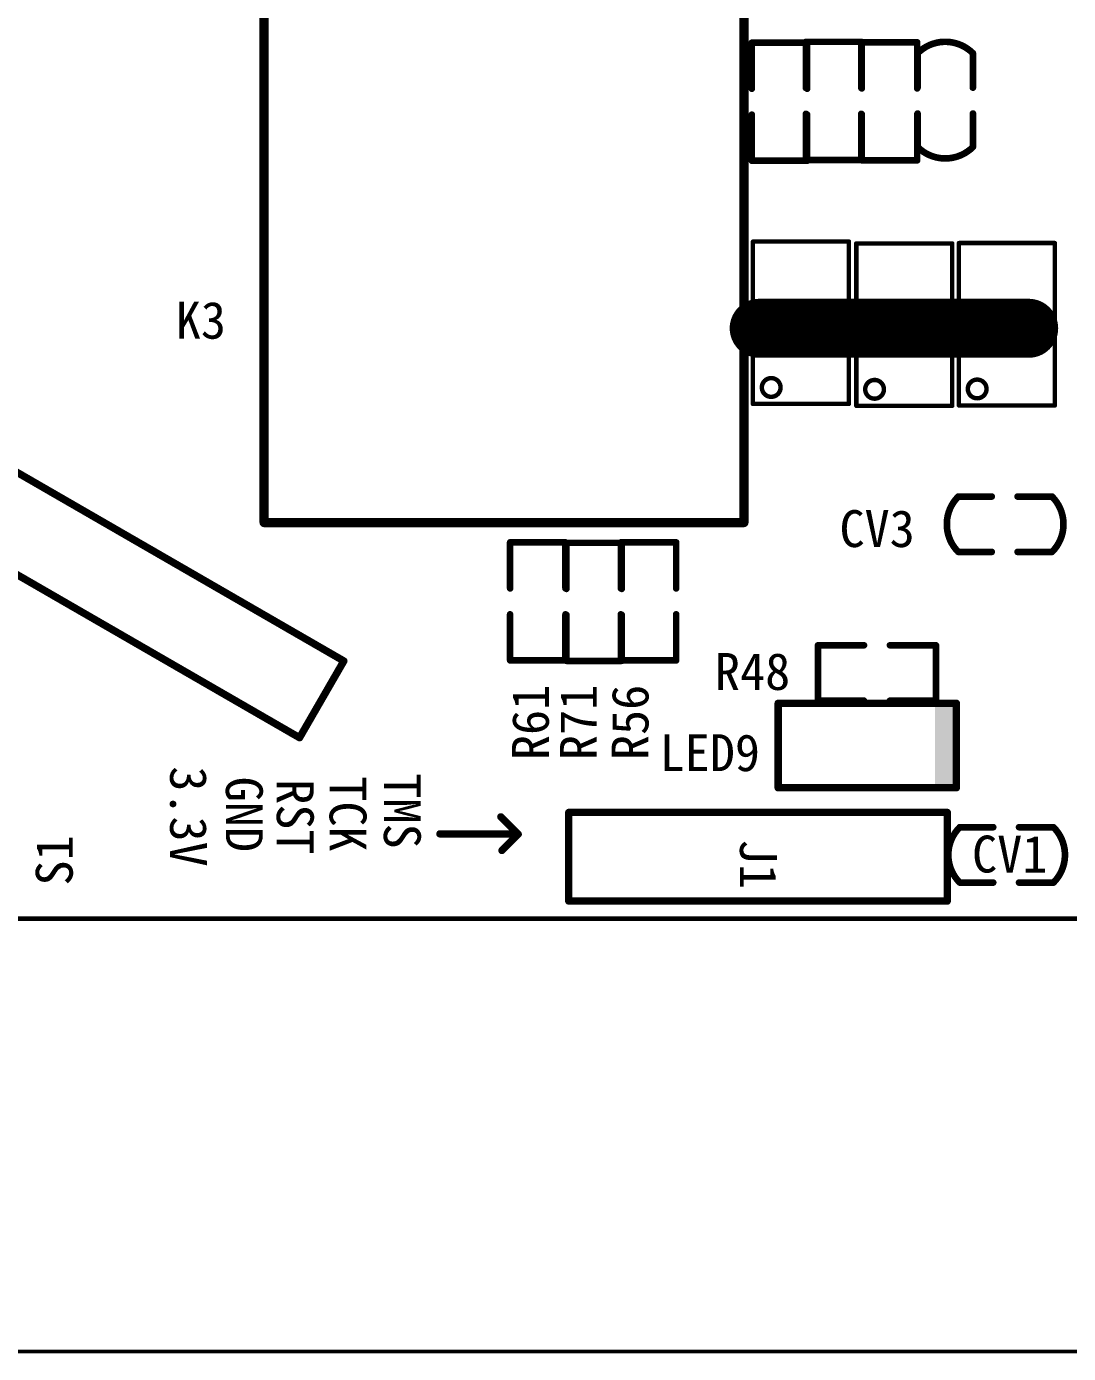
# Model space of a CAD drawing. Extents: x 741 to 1239, y 424 to 620.
# Drawn here: x 912.71 to 940.94, y 527.34 to 563.29 of the extents above; entities that cross this region are included whole.
import ezdxf

# ---------------------------------------------------------------- set-up
doc = ezdxf.new("R2010")
doc.units = 0
doc.header["$MEASUREMENT"] = 0
doc.layers.get('0').update_dxf_attribs({"linetype": 'CONTINUOUS'})
doc.layers.add('BOTTOMOVERLAY', color=7, linetype='CONTINUOUS')
doc.layers.add('KEEPOUTLAYER', color=6, linetype='CONTINUOUS')
doc.styles.get("Standard").update_dxf_attribs({"font": 'SimSun.ttf'})

# ---------------------------------------------------------------- blocks, each defined once
blk = doc.blocks.new('SSOP_EL3H7_B_32')
at = {"layer": 'BOTTOMOVERLAY', "const_width": 0.12}
for points in [[(-2.2, 1.3), (2.2, 1.3)], [(-2.2, 1.3), (-2.2, -1.3)], [(2.2, 1.3), (2.2, -1.3)], [(-2.2, -1.3), (2.2, -1.3)]]:
    blk.add_lwpolyline(points, dxfattribs=at)
at = {"layer": 'BOTTOMOVERLAY'}
for points, const_width in [([(-2.23, 1.3, 1), (-2.17, 1.3, 1)], 0.0599), ([(-2.23, 1.3, 1), (-2.17, 1.3, 1)], 0.0599), ([(2.17, 1.3, 1), (2.23, 1.3, 1)], 0.0599), ([(2.17, 1.3, 1), (2.23, 1.3, 1)], 0.0599), ([(-1.5, -0.805, 1), (-2.007, -0.805, 1)], 0.12), ([(-2.037, -0.805, 1), (-1.977, -0.805, 1)], 0.0599), ([(-1.53, -0.805, 1), (-1.47, -0.805, 1)], 0.0599), ([(-2.23, -1.3, 1), (-2.17, -1.3, 1)], 0.0599), ([(-2.23, -1.3, 1), (-2.17, -1.3, 1)], 0.0599), ([(2.17, -1.3, 1), (2.23, -1.3, 1)], 0.0599), ([(2.17, -1.3, 1), (2.23, -1.3, 1)], 0.0599)]:
    blk.add_lwpolyline(points, format="xyb", close=True, dxfattribs=dict(at, const_width=const_width))
blk = doc.blocks.new('SSOP_EL3H7_B_34')
at = {"layer": 'BOTTOMOVERLAY', "const_width": 0.12}
for points in [[(-2.2, 1.3), (2.2, 1.3)], [(-2.2, 1.3), (-2.2, -1.3)], [(2.2, 1.3), (2.2, -1.3)], [(-2.2, -1.3), (2.2, -1.3)]]:
    blk.add_lwpolyline(points, dxfattribs=at)
at = {"layer": 'BOTTOMOVERLAY'}
for points, const_width in [([(-2.23, 1.3, 1), (-2.17, 1.3, 1)], 0.0599), ([(-2.23, 1.3, 1), (-2.17, 1.3, 1)], 0.0599), ([(2.17, 1.3, 1), (2.23, 1.3, 1)], 0.0599), ([(2.17, 1.3, 1), (2.23, 1.3, 1)], 0.0599), ([(-1.5, -0.805, 1), (-2.007, -0.805, 1)], 0.12), ([(-2.037, -0.805, 1), (-1.977, -0.805, 1)], 0.0599), ([(-1.53, -0.805, 1), (-1.47, -0.805, 1)], 0.0599), ([(-2.23, -1.3, 1), (-2.17, -1.3, 1)], 0.0599), ([(-2.23, -1.3, 1), (-2.17, -1.3, 1)], 0.0599), ([(2.17, -1.3, 1), (2.23, -1.3, 1)], 0.0599), ([(2.17, -1.3, 1), (2.23, -1.3, 1)], 0.0599)]:
    blk.add_lwpolyline(points, format="xyb", close=True, dxfattribs=dict(at, const_width=const_width))
blk = doc.blocks.new('SSOP_EL3H7_B_36')
at = {"layer": 'BOTTOMOVERLAY', "const_width": 0.12}
for points in [[(-2.2, 1.3), (2.2, 1.3)], [(-2.2, 1.3), (-2.2, -1.3)], [(2.2, 1.3), (2.2, -1.3)], [(-2.2, -1.3), (2.2, -1.3)]]:
    blk.add_lwpolyline(points, dxfattribs=at)
at = {"layer": 'BOTTOMOVERLAY'}
for points, const_width in [([(-2.23, 1.3, 1), (-2.17, 1.3, 1)], 0.0599), ([(-2.23, 1.3, 1), (-2.17, 1.3, 1)], 0.0599), ([(2.17, 1.3, 1), (2.23, 1.3, 1)], 0.0599), ([(2.17, 1.3, 1), (2.23, 1.3, 1)], 0.0599), ([(-1.5, -0.805, 1), (-2.007, -0.805, 1)], 0.12), ([(-2.037, -0.805, 1), (-1.977, -0.805, 1)], 0.0599), ([(-1.53, -0.805, 1), (-1.47, -0.805, 1)], 0.0599), ([(-2.23, -1.3, 1), (-2.17, -1.3, 1)], 0.0599), ([(-2.23, -1.3, 1), (-2.17, -1.3, 1)], 0.0599), ([(2.17, -1.3, 1), (2.23, -1.3, 1)], 0.0599), ([(2.17, -1.3, 1), (2.23, -1.3, 1)], 0.0599)]:
    blk.add_lwpolyline(points, format="xyb", close=True, dxfattribs=dict(at, const_width=const_width))
blk = doc.blocks.new('0603_B_63')
at = {"layer": 'BOTTOMOVERLAY', "const_width": 0.178}
for points in [[(-1.613, 0.766), (-0.363, 0.766)], [(-1.613, -0.734), (-1.613, 0.766)], [(0.337, 0.766), (1.587, 0.766)], [(1.587, -0.734), (1.587, 0.766)], [(-1.613, -0.734), (-0.363, -0.734)], [(0.337, -0.734), (1.587, -0.734)]]:
    blk.add_lwpolyline(points, dxfattribs=at)
at = {"layer": 'BOTTOMOVERLAY', "const_width": 0.0889}
for points in [[(-1.657, 0.766, 1), (-1.568, 0.766, 1)], [(-1.657, 0.766, 1), (-1.568, 0.766, 1)], [(-0.407, 0.766, 1), (-0.318, 0.766, 1)], [(0.293, 0.766, 1), (0.382, 0.766, 1)], [(1.543, 0.766, 1), (1.632, 0.766, 1)], [(1.543, 0.766, 1), (1.632, 0.766, 1)], [(-1.657, -0.734, 1), (-1.568, -0.734, 1)], [(-1.657, -0.734, 1), (-1.568, -0.734, 1)], [(-0.407, -0.734, 1), (-0.318, -0.734, 1)], [(0.293, -0.734, 1), (0.382, -0.734, 1)], [(1.543, -0.734, 1), (1.632, -0.734, 1)], [(1.543, -0.734, 1), (1.632, -0.734, 1)]]:
    blk.add_lwpolyline(points, format="xyb", close=True, dxfattribs=at)
blk = doc.blocks.new('0603_B_64')
at = {"layer": 'BOTTOMOVERLAY', "const_width": 0.178}
for points in [[(-1.613, 0.766), (-0.363, 0.766)], [(-1.613, -0.734), (-1.613, 0.766)], [(0.337, 0.766), (1.587, 0.766)], [(1.587, -0.734), (1.587, 0.766)], [(-1.613, -0.734), (-0.363, -0.734)], [(0.337, -0.734), (1.587, -0.734)]]:
    blk.add_lwpolyline(points, dxfattribs=at)
at = {"layer": 'BOTTOMOVERLAY', "const_width": 0.0889}
for points in [[(-1.657, 0.766, 1), (-1.568, 0.766, 1)], [(-1.657, 0.766, 1), (-1.568, 0.766, 1)], [(-0.407, 0.766, 1), (-0.318, 0.766, 1)], [(0.293, 0.766, 1), (0.382, 0.766, 1)], [(1.543, 0.766, 1), (1.632, 0.766, 1)], [(1.543, 0.766, 1), (1.632, 0.766, 1)], [(-1.657, -0.734, 1), (-1.568, -0.734, 1)], [(-1.657, -0.734, 1), (-1.568, -0.734, 1)], [(-0.407, -0.734, 1), (-0.318, -0.734, 1)], [(0.293, -0.734, 1), (0.382, -0.734, 1)], [(1.543, -0.734, 1), (1.632, -0.734, 1)], [(1.543, -0.734, 1), (1.632, -0.734, 1)]]:
    blk.add_lwpolyline(points, format="xyb", close=True, dxfattribs=at)
blk = doc.blocks.new('0603_B_72')
at = {"layer": 'BOTTOMOVERLAY', "const_width": 0.178}
for points in [[(-0.75, 1.6), (0.75, 1.6)], [(-0.75, 0.35), (-0.75, 1.6)], [(0.75, 0.35), (0.75, 1.6)], [(-0.75, -1.6), (-0.75, -0.35)], [(0.75, -1.6), (0.75, -0.35)], [(-0.75, -1.6), (0.75, -1.6)]]:
    blk.add_lwpolyline(points, dxfattribs=at)
at = {"layer": 'BOTTOMOVERLAY', "const_width": 0.0889}
for points in [[(-0.794, 1.6, 1), (-0.706, 1.6, 1)], [(-0.794, 1.6, 1), (-0.706, 1.6, 1)], [(0.706, 1.6, 1), (0.794, 1.6, 1)], [(0.706, 1.6, 1), (0.794, 1.6, 1)], [(-0.794, 0.35, 1), (-0.706, 0.35, 1)], [(0.706, 0.35, 1), (0.794, 0.35, 1)], [(-0.794, -0.35, 1), (-0.706, -0.35, 1)], [(0.706, -0.35, 1), (0.794, -0.35, 1)], [(-0.794, -1.6, 1), (-0.706, -1.6, 1)], [(-0.794, -1.6, 1), (-0.706, -1.6, 1)], [(0.706, -1.6, 1), (0.794, -1.6, 1)], [(0.706, -1.6, 1), (0.794, -1.6, 1)]]:
    blk.add_lwpolyline(points, format="xyb", close=True, dxfattribs=at)
blk = doc.blocks.new('0603_B_73')
at = {"layer": 'BOTTOMOVERLAY', "const_width": 0.178}
for points in [[(0.75, 1.6), (-0.75, 1.6)], [(-0.75, 1.6), (-0.75, 0.35)], [(0.75, 1.6), (0.75, 0.35)], [(-0.75, -0.35), (-0.75, -1.6)], [(0.75, -0.35), (0.75, -1.6)], [(0.75, -1.6), (-0.75, -1.6)]]:
    blk.add_lwpolyline(points, dxfattribs=at)
at = {"layer": 'BOTTOMOVERLAY', "const_width": 0.0889}
for points in [[(-0.794, 1.6, 1), (-0.706, 1.6, 1)], [(-0.794, 1.6, 1), (-0.706, 1.6, 1)], [(0.706, 1.6, 1), (0.794, 1.6, 1)], [(0.706, 1.6, 1), (0.794, 1.6, 1)], [(-0.794, 0.35, 1), (-0.706, 0.35, 1)], [(0.706, 0.35, 1), (0.794, 0.35, 1)], [(-0.794, -0.35, 1), (-0.706, -0.35, 1)], [(0.706, -0.35, 1), (0.794, -0.35, 1)], [(-0.794, -1.6, 1), (-0.706, -1.6, 1)], [(-0.794, -1.6, 1), (-0.706, -1.6, 1)], [(0.706, -1.6, 1), (0.794, -1.6, 1)], [(0.706, -1.6, 1), (0.794, -1.6, 1)]]:
    blk.add_lwpolyline(points, format="xyb", close=True, dxfattribs=at)
blk = doc.blocks.new('0603_B_78')
at = {"layer": 'BOTTOMOVERLAY', "const_width": 0.178}
for points in [[(0.75, 1.6), (-0.75, 1.6)], [(-0.75, 1.6), (-0.75, 0.35)], [(0.75, 1.6), (0.75, 0.35)], [(-0.75, -0.35), (-0.75, -1.6)], [(0.75, -0.35), (0.75, -1.6)], [(0.75, -1.6), (-0.75, -1.6)]]:
    blk.add_lwpolyline(points, dxfattribs=at)
at = {"layer": 'BOTTOMOVERLAY', "const_width": 0.0889}
for points in [[(-0.794, 1.6, 1), (-0.706, 1.6, 1)], [(-0.794, 1.6, 1), (-0.706, 1.6, 1)], [(0.706, 1.6, 1), (0.794, 1.6, 1)], [(0.706, 1.6, 1), (0.794, 1.6, 1)], [(-0.794, 0.35, 1), (-0.706, 0.35, 1)], [(0.706, 0.35, 1), (0.794, 0.35, 1)], [(-0.794, -0.35, 1), (-0.706, -0.35, 1)], [(0.706, -0.35, 1), (0.794, -0.35, 1)], [(-0.794, -1.6, 1), (-0.706, -1.6, 1)], [(-0.794, -1.6, 1), (-0.706, -1.6, 1)], [(0.706, -1.6, 1), (0.794, -1.6, 1)], [(0.706, -1.6, 1), (0.794, -1.6, 1)]]:
    blk.add_lwpolyline(points, format="xyb", close=True, dxfattribs=at)
blk = doc.blocks.new('0603_B_79')
at = {"layer": 'BOTTOMOVERLAY', "const_width": 0.178}
for points in [[(-0.75, 1.6), (0.75, 1.6)], [(-0.75, 0.35), (-0.75, 1.6)], [(0.75, 0.35), (0.75, 1.6)], [(-0.75, -1.6), (-0.75, -0.35)], [(0.75, -1.6), (0.75, -0.35)], [(-0.75, -1.6), (0.75, -1.6)]]:
    blk.add_lwpolyline(points, dxfattribs=at)
at = {"layer": 'BOTTOMOVERLAY', "const_width": 0.0889}
for points in [[(-0.794, 1.6, 1), (-0.706, 1.6, 1)], [(-0.794, 1.6, 1), (-0.706, 1.6, 1)], [(0.706, 1.6, 1), (0.794, 1.6, 1)], [(0.706, 1.6, 1), (0.794, 1.6, 1)], [(-0.794, 0.35, 1), (-0.706, 0.35, 1)], [(0.706, 0.35, 1), (0.794, 0.35, 1)], [(-0.794, -0.35, 1), (-0.706, -0.35, 1)], [(0.706, -0.35, 1), (0.794, -0.35, 1)], [(-0.794, -1.6, 1), (-0.706, -1.6, 1)], [(-0.794, -1.6, 1), (-0.706, -1.6, 1)], [(0.706, -1.6, 1), (0.794, -1.6, 1)], [(0.706, -1.6, 1), (0.794, -1.6, 1)]]:
    blk.add_lwpolyline(points, format="xyb", close=True, dxfattribs=at)
blk = doc.blocks.new('0603_B_84')
at = {"layer": 'BOTTOMOVERLAY', "const_width": 0.178}
for points in [[(-0.75, 1.6), (0.75, 1.6)], [(-0.75, 1.6), (-0.75, 0.35)], [(0.75, 1.6), (0.75, 0.35)], [(-0.75, -0.35), (-0.75, -1.6)], [(0.75, -0.35), (0.75, -1.6)], [(-0.75, -1.6), (0.75, -1.6)]]:
    blk.add_lwpolyline(points, dxfattribs=at)
at = {"layer": 'BOTTOMOVERLAY', "const_width": 0.0889}
for points in [[(-0.794, 1.6, 1), (-0.706, 1.6, 1)], [(-0.794, 1.6, 1), (-0.706, 1.6, 1)], [(0.706, 1.6, 1), (0.794, 1.6, 1)], [(0.706, 1.6, 1), (0.794, 1.6, 1)], [(-0.794, 0.35, 1), (-0.706, 0.35, 1)], [(0.706, 0.35, 1), (0.794, 0.35, 1)], [(-0.794, -0.35, 1), (-0.706, -0.35, 1)], [(0.706, -0.35, 1), (0.794, -0.35, 1)], [(-0.794, -1.6, 1), (-0.706, -1.6, 1)], [(-0.794, -1.6, 1), (-0.706, -1.6, 1)], [(0.706, -1.6, 1), (0.794, -1.6, 1)], [(0.706, -1.6, 1), (0.794, -1.6, 1)]]:
    blk.add_lwpolyline(points, format="xyb", close=True, dxfattribs=at)
blk = doc.blocks.new('0805LED_B_136')
at = {"layer": 'BOTTOMOVERLAY', "const_width": 0.203}
for points in [[(-2.591, 1.137), (-0.686, 1.137)], [(-2.591, -1.149), (-2.591, 1.137)], [(-0.686, 1.137), (0.33, 1.137)], [(0.33, 1.137), (2.235, 1.137)], [(2.235, -1.149), (2.235, 1.137)], [(-2.591, -1.149), (-0.686, -1.149)], [(-0.686, -1.149), (0.33, -1.149)], [(0.33, -1.149), (2.235, -1.149)]]:
    blk.add_lwpolyline(points, dxfattribs=at)
at = {"layer": 'BOTTOMOVERLAY', "const_width": 0.102}
for points in [[(-2.642, 1.137, 1), (-2.54, 1.137, 1)], [(-2.642, 1.137, 1), (-2.54, 1.137, 1)], [(-0.737, 1.137, 1), (-0.635, 1.137, 1)], [(-0.737, 1.137, 1), (-0.635, 1.137, 1)], [(0.279, 1.137, 1), (0.381, 1.137, 1)], [(0.279, 1.137, 1), (0.381, 1.137, 1)], [(2.184, 1.137, 1), (2.286, 1.137, 1)], [(2.184, 1.137, 1), (2.286, 1.137, 1)], [(-2.642, -1.149, 1), (-2.54, -1.149, 1)], [(-2.642, -1.149, 1), (-2.54, -1.149, 1)], [(-0.737, -1.149, 1), (-0.635, -1.149, 1)], [(-0.737, -1.149, 1), (-0.635, -1.149, 1)], [(0.279, -1.149, 1), (0.381, -1.149, 1)], [(0.279, -1.149, 1), (0.381, -1.149, 1)], [(2.184, -1.149, 1), (2.286, -1.149, 1)], [(2.184, -1.149, 1), (2.286, -1.149, 1)]]:
    blk.add_lwpolyline(points, format="xyb", close=True, dxfattribs=at)
at = {"layer": 'BOTTOMOVERLAY'}
blk.add_solid([(-2.575, -1.149), (-2.016, -1.149), (-2.575, 1.137), (-2.016, 1.137)], dxfattribs=at)
blk = doc.blocks.new('___4_B_149')
at = {"layer": 'BOTTOMOVERLAY', "const_width": 0.25}
for points in [[(-6.5, 14.55), (-6.5, -14.45)], [(6.5, 14.55), (-6.5, 14.55)], [(6.5, 14.55), (6.5, -14.45)], [(6.5, -14.45), (-6.5, -14.45)]]:
    blk.add_lwpolyline(points, dxfattribs=at)
at = {"layer": 'BOTTOMOVERLAY', "const_width": 0.125}
for points in [[(-6.562, 14.55, 1), (-6.438, 14.55, 1)], [(-6.562, 14.55, 1), (-6.438, 14.55, 1)], [(6.438, 14.55, 1), (6.562, 14.55, 1)], [(6.438, 14.55, 1), (6.562, 14.55, 1)], [(-6.562, -14.45, 1), (-6.438, -14.45, 1)], [(-6.562, -14.45, 1), (-6.438, -14.45, 1)], [(6.438, -14.45, 1), (6.562, -14.45, 1)], [(6.438, -14.45, 1), (6.562, -14.45, 1)]]:
    blk.add_lwpolyline(points, format="xyb", close=True, dxfattribs=at)
blk = doc.blocks.new('DIP_5_2_0_B_150')
at = {"layer": 'BOTTOMOVERLAY', "const_width": 0.2}
for points in [[(5.055, 1.2), (-5.2, 1.2)], [(-5.2, 1.2), (-5.2, -1.2)], [(5.055, 1.2), (5.055, -1.2)], [(5.055, -1.2), (-5.2, -1.2)]]:
    blk.add_lwpolyline(points, dxfattribs=at)
at = {"layer": 'BOTTOMOVERLAY', "const_width": 0.1}
for points in [[(-5.25, 1.2, 1), (-5.15, 1.2, 1)], [(-5.25, 1.2, 1), (-5.15, 1.2, 1)], [(5.005, 1.2, 1), (5.105, 1.2, 1)], [(5.005, 1.2, 1), (5.105, 1.2, 1)], [(-5.25, -1.2, 1), (-5.15, -1.2, 1)], [(-5.25, -1.2, 1), (-5.15, -1.2, 1)], [(5.005, -1.2, 1), (5.105, -1.2, 1)], [(5.005, -1.2, 1), (5.105, -1.2, 1)]]:
    blk.add_lwpolyline(points, format="xyb", close=True, dxfattribs=at)
blk = doc.blocks.new('0603C_B_175')
at = {"layer": 'BOTTOMOVERLAY', "const_width": 0.18}
for points in [[(-0.75, 1.257, -0.414214), (0.75, 1.257)], [(0.75, -1.283, -0.414214), (-0.75, -1.283)]]:
    blk.add_lwpolyline(points, format="xyb", dxfattribs=at)
for points in [[(-0.75, 1.257), (-0.75, 0.35)], [(0.75, 1.257), (0.75, 0.35)], [(-0.75, -0.35), (-0.75, -1.283)], [(0.75, -0.35), (0.75, -1.283)]]:
    blk.add_lwpolyline(points, dxfattribs=at)
at = {"layer": 'BOTTOMOVERLAY', "const_width": 0.09}
for points in [[(-0.795, 1.257, 1), (-0.705, 1.257, 1)], [(-0.795, 1.257, 1), (-0.705, 1.257, 1)], [(0.705, 1.257, 1), (0.795, 1.257, 1)], [(0.705, 1.257, 1), (0.795, 1.257, 1)], [(-0.795, 0.35, 1), (-0.705, 0.35, 1)], [(0.705, 0.35, 1), (0.795, 0.35, 1)], [(-0.795, -0.35, 1), (-0.705, -0.35, 1)], [(0.705, -0.35, 1), (0.795, -0.35, 1)], [(-0.795, -1.283, 1), (-0.705, -1.283, 1)], [(-0.795, -1.283, 1), (-0.705, -1.283, 1)], [(0.705, -1.283, 1), (0.795, -1.283, 1)], [(0.705, -1.283, 1), (0.795, -1.283, 1)]]:
    blk.add_lwpolyline(points, format="xyb", close=True, dxfattribs=at)
blk = doc.blocks.new('0603C_B_201')
at = {"layer": 'BOTTOMOVERLAY', "const_width": 0.18}
for points in [[(-0.75, 1.257, -0.414214), (0.75, 1.257)], [(0.75, -1.283, -0.414214), (-0.75, -1.283)]]:
    blk.add_lwpolyline(points, format="xyb", dxfattribs=at)
for points in [[(-0.75, 0.35), (-0.75, 1.257)], [(0.75, 0.35), (0.75, 1.257)], [(-0.75, -1.283), (-0.75, -0.35)], [(0.75, -1.283), (0.75, -0.35)]]:
    blk.add_lwpolyline(points, dxfattribs=at)
at = {"layer": 'BOTTOMOVERLAY', "const_width": 0.09}
for points in [[(-0.795, 1.257, 1), (-0.705, 1.257, 1)], [(-0.795, 1.257, 1), (-0.705, 1.257, 1)], [(0.705, 1.257, 1), (0.795, 1.257, 1)], [(0.705, 1.257, 1), (0.795, 1.257, 1)], [(-0.795, 0.35, 1), (-0.705, 0.35, 1)], [(0.705, 0.35, 1), (0.795, 0.35, 1)], [(-0.795, -0.35, 1), (-0.705, -0.35, 1)], [(0.705, -0.35, 1), (0.795, -0.35, 1)], [(-0.795, -1.283, 1), (-0.705, -1.283, 1)], [(-0.795, -1.283, 1), (-0.705, -1.283, 1)], [(0.705, -1.283, 1), (0.795, -1.283, 1)], [(0.705, -1.283, 1), (0.795, -1.283, 1)]]:
    blk.add_lwpolyline(points, format="xyb", close=True, dxfattribs=at)
blk = doc.blocks.new('0603C_B_203')
at = {"layer": 'BOTTOMOVERLAY', "const_width": 0.18}
for points in [[(-0.75, 1.257, -0.414214), (0.75, 1.257)], [(0.75, -1.283, -0.414214), (-0.75, -1.283)]]:
    blk.add_lwpolyline(points, format="xyb", dxfattribs=at)
for points in [[(-0.75, 0.35), (-0.75, 1.257)], [(0.75, 0.35), (0.75, 1.257)], [(-0.75, -1.283), (-0.75, -0.35)], [(0.75, -1.283), (0.75, -0.35)]]:
    blk.add_lwpolyline(points, dxfattribs=at)
at = {"layer": 'BOTTOMOVERLAY', "const_width": 0.09}
for points in [[(-0.795, 1.257, 1), (-0.705, 1.257, 1)], [(-0.795, 1.257, 1), (-0.705, 1.257, 1)], [(0.705, 1.257, 1), (0.795, 1.257, 1)], [(0.705, 1.257, 1), (0.795, 1.257, 1)], [(-0.795, 0.35, 1), (-0.705, 0.35, 1)], [(0.705, 0.35, 1), (0.795, 0.35, 1)], [(-0.795, -0.35, 1), (-0.705, -0.35, 1)], [(0.705, -0.35, 1), (0.795, -0.35, 1)], [(-0.795, -1.283, 1), (-0.705, -1.283, 1)], [(-0.795, -1.283, 1), (-0.705, -1.283, 1)], [(0.705, -1.283, 1), (0.795, -1.283, 1)], [(0.705, -1.283, 1), (0.795, -1.283, 1)]]:
    blk.add_lwpolyline(points, format="xyb", close=True, dxfattribs=at)
blk = doc.blocks.new('DIP20___1_B_222')
at = {"layer": 'BOTTOMOVERLAY', "const_width": 0.2}
for points in [[(-4, -7.15), (-4, 7.15)], [(-4, 7.15), (4, 7.15)], [(4, -7.15), (4, 7.15)], [(-4, -7.15), (4, -7.15)], [(-1.2, -20.63), (-1.2, -7.15)], [(1.2, -20.63), (1.2, -7.15)], [(-1.2, -20.63), (1.2, -20.63)]]:
    blk.add_lwpolyline(points, dxfattribs=at)
at = {"layer": 'BOTTOMOVERLAY', "const_width": 0.1}
for points in [[(-4.05, 7.15, 1), (-3.95, 7.15, 1)], [(-4.05, 7.15, 1), (-3.95, 7.15, 1)], [(3.95, 7.15, 1), (4.05, 7.15, 1)], [(3.95, 7.15, 1), (4.05, 7.15, 1)], [(-4.05, -7.15, 1), (-3.95, -7.15, 1)], [(-4.05, -7.15, 1), (-3.95, -7.15, 1)], [(-1.25, -7.15, 1), (-1.15, -7.15, 1)], [(1.15, -7.15, 1), (1.25, -7.15, 1)], [(3.95, -7.15, 1), (4.05, -7.15, 1)], [(3.95, -7.15, 1), (4.05, -7.15, 1)], [(-1.25, -20.63, 1), (-1.15, -20.63, 1)], [(-1.25, -20.63, 1), (-1.15, -20.63, 1)], [(1.15, -20.63, 1), (1.25, -20.63, 1)], [(1.15, -20.63, 1), (1.25, -20.63, 1)]]:
    blk.add_lwpolyline(points, format="xyb", close=True, dxfattribs=at)
at = {"layer": 'KEEPOUTLAYER', "const_width": 0.1}
for points in [[(-0.9, 6.72), (0.9, 6.72)], [(-0.9, -6.78), (-0.9, 6.72)], [(0.9, -6.78), (0.9, 6.72)], [(-0.9, -6.78), (0.9, -6.78)]]:
    blk.add_lwpolyline(points, dxfattribs=at)
at = {"layer": 'KEEPOUTLAYER', "const_width": 0.05}
for points in [[(-0.925, 6.72, 1), (-0.875, 6.72, 1)], [(-0.925, 6.72, 1), (-0.875, 6.72, 1)], [(0.875, 6.72, 1), (0.925, 6.72, 1)], [(0.875, 6.72, 1), (0.925, 6.72, 1)], [(-0.925, -6.78, 1), (-0.875, -6.78, 1)], [(-0.925, -6.78, 1), (-0.875, -6.78, 1)], [(0.875, -6.78, 1), (0.925, -6.78, 1)], [(0.875, -6.78, 1), (0.925, -6.78, 1)]]:
    blk.add_lwpolyline(points, format="xyb", close=True, dxfattribs=at)

msp = doc.modelspace()

# ---------------------------------------------------------------- linework, layer by layer
at = {"layer": 'BOTTOMOVERLAY', "const_width": 0.2}
for points in [[(926.029, 541.407), (925.559, 541.877)], [(926.019, 541.417), (923.909, 541.417)], [(926.029, 541.407), (925.589, 540.967)]]:
    msp.add_lwpolyline(points, dxfattribs=at)
at = {"layer": 'BOTTOMOVERLAY', "const_width": 0.1}
for points in [[(925.609, 541.877, -1), (925.509, 541.877, -1)], [(923.959, 541.417, -1), (923.859, 541.417, -1)], [(926.069, 541.417, -1), (925.969, 541.417, -1)], [(926.079, 541.407, -1), (925.979, 541.407, -1)], [(926.079, 541.407, -1), (925.979, 541.407, -1)], [(925.639, 540.967, -1), (925.539, 540.967, -1)]]:
    msp.add_lwpolyline(points, format="xyb", close=True, dxfattribs=at)
at = {"layer": 'KEEPOUTLAYER'}
for points, const_width in [([(939.859, 555.117), (932.559, 555.117)], 1.6), ([(1130.259, 539.117), (795.258, 539.117)], 0.127), ([(795.227, 527.387), (1130.227, 527.387)], 0.1)]:
    msp.add_lwpolyline(points, dxfattribs=dict(at, const_width=const_width))
at = {"layer": 'KEEPOUTLAYER', "const_width": 0.8}
for points in [[(932.959, 555.117, -1), (932.159, 555.117, -1)], [(940.259, 555.117, -1), (939.459, 555.117, -1)]]:
    msp.add_lwpolyline(points, format="xyb", close=True, dxfattribs=at)

# ---------------------------------------------------------------- block references
at = {"xscale": -1}
for name, p, rotation in [('___4_B_149', (925.645, 564.402), 180), ('0603_B_64', (934.589, 561.267), 90), ('0603C_B_175', (937.599, 561.287), 180), ('DIP20___1_B_222', (902.839, 555.377), 59.99999999999946), ('SSOP_EL3H7_B_34', (933.689, 555.267), 270), ('SSOP_EL3H7_B_32', (936.489, 555.217), 270), ('SSOP_EL3H7_B_36', (939.269, 555.227), 270), ('0603C_B_203', (939.209, 549.807), 90), ('0603_B_73', (926.559, 547.717), 180), ('0603_B_63', (928.069, 547.717), 270), ('0603_B_78', (929.559, 547.717), 180), ('0603_B_84', (935.749, 545.777), 270), ('DIP_5_2_0_B_150', (932.599, 540.797), 180), ('0603C_B_201', (939.249, 540.847), 90)]:
    msp.add_blockref(name, p, dxfattribs=dict(at, rotation=rotation))
for name, p in [('0603_B_72', (933.109, 561.257)), ('0603_B_79', (936.089, 561.267)), ('0805LED_B_136', (935.309, 543.817))]:
    msp.add_blockref(name, p, dxfattribs=at)

# ---------------------------------------------------------------- texts
at = {"layer": 'BOTTOMOVERLAY'}
for s, p in [('K3', (916.751, 554.836)), ('CV3', (934.733, 549.189)), ('R48', (931.359, 545.317)), ('LED9', (929.859, 543.117)), ('CV1', (938.325, 540.37))]:
    msp.add_text(s, height=1, dxfattribs=at).set_placement(p)
for s, rotation, p in [('R61', 90, (926.859, 543.417)), ('R71', 90, (928.159, 543.417)), ('R56', 90, (929.559, 543.417)), ('3.3V', 270, (916.599, 543.247)), ('TMS', 270, (922.389, 543.057)), ('GND', 270, (918.109, 542.967)), ('RST', 270, (919.489, 542.897)), ('TCK', 270, (920.919, 542.977)), ('S1', 90, (913.959, 540.017)), ('J1', 270, (932.037, 541.281))]:
    msp.add_text(s, height=1, rotation=rotation, dxfattribs=at).set_placement(p)

doc.saveas('drawing.dxf')
